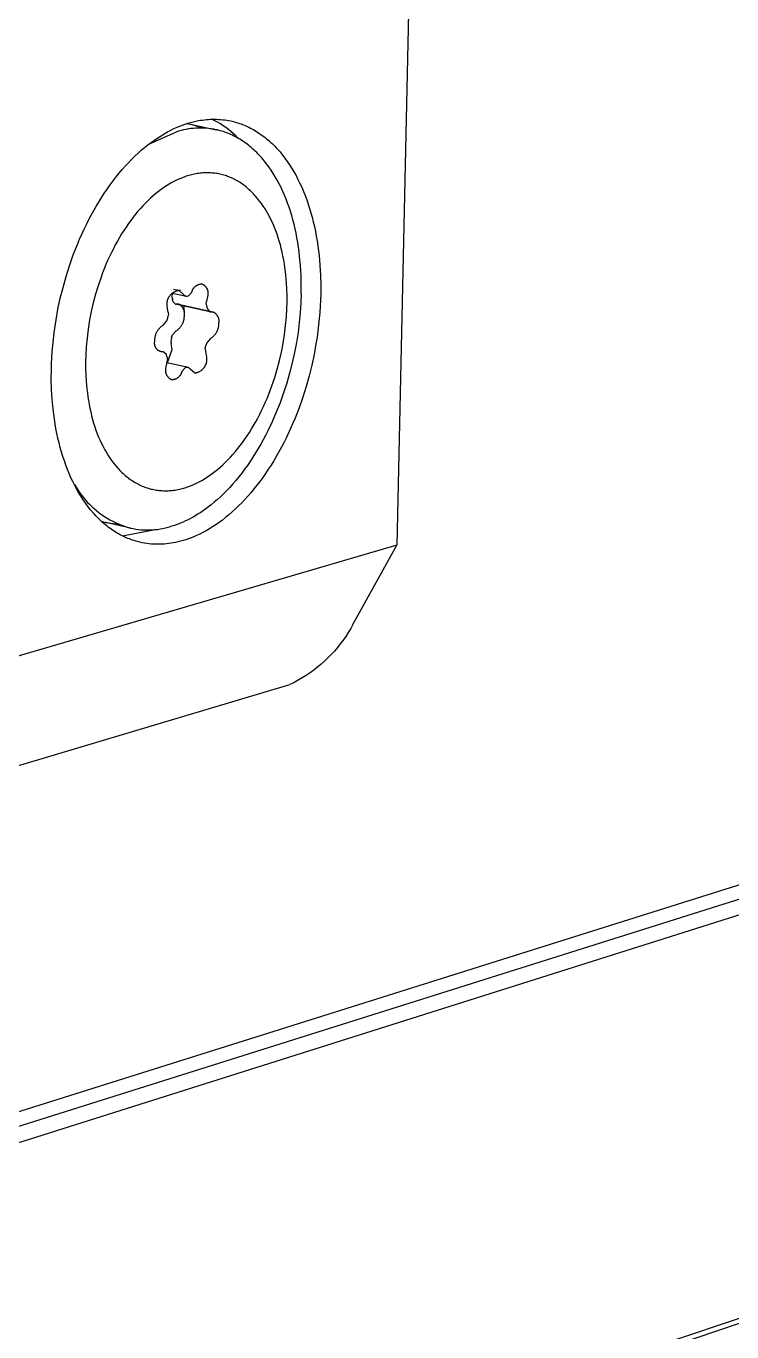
# Model space of a CAD drawing. Header units: millimetres. Extents: x -573 to 3430, y 0 to 3769.
# Drawn here: x 1646.4 to 1665.39, y 269.02 to 304.16 of the extents above; entities that cross this region are included whole.
import ezdxf

# ---------------------------------------------------------------- set-up
doc = ezdxf.new("R2010")
doc.units = ezdxf.units.MM
doc.layers.add('01 Basic thick', color=7, linetype='Continuous', lineweight=35)

msp = doc.modelspace()

# ---------------------------------------------------------------- linework, layer by layer
at = {"layer": '01 Basic thick', "lineweight": -3}
for p, q in [((1657.435, 338.535), (1656.379, 290.189)), ((1839.818, 335.619), (1560.049, 247.367)), ((1840.007, 335.393), (1560.294, 246.942)), ((1834.781, 334.295), (1573.54, 252.074)), ((1839.259, 327.683), (1560.105, 233.743)), ((1839.476, 327.853), (1560.348, 233.995)), ((1650.68, 301.524), (1650.751, 301.547)), ((1650.751, 301.547), (1650.822, 301.567)), ((1650.822, 301.567), (1650.893, 301.586)), ((1650.893, 301.586), (1650.964, 301.602)), ((1650.964, 301.602), (1651.036, 301.617)), ((1651.036, 301.617), (1651.089, 301.626)), ((1651.089, 301.626), (1651.143, 301.634)), ((1651.143, 301.634), (1651.197, 301.641)), ((1651.197, 301.641), (1651.251, 301.646)), ((1651.251, 301.646), (1651.305, 301.651)), ((1651.305, 301.651), (1651.36, 301.654)), ((1651.36, 301.654), (1651.414, 301.655)), ((1651.477, 301.615), (1651.4, 301.655)), ((1651.414, 301.655), (1651.469, 301.656)), ((1651.469, 301.656), (1651.523, 301.654)), ((1651.553, 301.572), (1651.477, 301.615)), ((1651.523, 301.654), (1651.578, 301.652)), ((1651.628, 301.527), (1651.553, 301.572)), ((1651.578, 301.652), (1651.633, 301.648)), ((1651.633, 301.648), (1651.688, 301.643)), ((1651.688, 301.643), (1651.742, 301.637)), ((1651.742, 301.637), (1651.797, 301.628)), ((1651.797, 301.628), (1651.852, 301.619)), ((1651.852, 301.619), (1651.906, 301.608)), ((1651.906, 301.608), (1651.944, 301.599)), ((1651.944, 301.599), (1651.982, 301.59)), ((1651.982, 301.59), (1652.02, 301.58)), ((1652.02, 301.58), (1652.058, 301.569)), ((1652.058, 301.569), (1652.1, 301.557)), ((1652.1, 301.557), (1652.142, 301.543)), ((1650.502, 301.338), (1649.725, 300.991)), ((1649.939, 301.155), (1650.028, 301.211)), ((1650.028, 301.211), (1650.116, 301.264)), ((1650.116, 301.264), (1650.203, 301.314)), ((1650.203, 301.314), (1650.291, 301.36)), ((1650.291, 301.36), (1650.377, 301.402)), ((1650.377, 301.402), (1650.464, 301.441)), ((1650.464, 301.441), (1650.536, 301.471)), ((1650.568, 301.355), (1650.502, 301.338)), ((1650.536, 301.471), (1650.608, 301.498)), ((1650.634, 301.37), (1650.568, 301.355)), ((1650.608, 301.498), (1650.68, 301.524)), ((1650.701, 301.382), (1650.634, 301.37)), ((1650.767, 301.393), (1650.701, 301.382)), ((1650.726, 301.537), (1650.856, 301.514)), ((1650.834, 301.402), (1650.767, 301.393)), ((1650.902, 301.409), (1650.834, 301.402)), ((1650.856, 301.514), (1651.514, 301.372)), ((1650.856, 301.514), (1651.181, 301.414)), ((1650.969, 301.414), (1650.902, 301.409)), ((1651.037, 301.417), (1650.969, 301.414)), ((1651.105, 301.417), (1651.037, 301.417)), ((1651.173, 301.416), (1651.105, 301.417)), ((1651.242, 301.412), (1651.173, 301.416)), ((1651.31, 301.405), (1651.242, 301.412)), ((1651.378, 301.397), (1651.31, 301.405)), ((1651.446, 301.386), (1651.378, 301.397)), ((1651.48, 301.379), (1651.446, 301.386)), ((1651.514, 301.372), (1651.48, 301.379)), ((1651.548, 301.365), (1651.514, 301.372)), ((1651.582, 301.356), (1651.548, 301.365)), ((1651.624, 301.345), (1651.582, 301.356)), ((1651.665, 301.333), (1651.624, 301.345)), ((1651.7, 301.48), (1651.628, 301.527)), ((1651.706, 301.321), (1651.665, 301.333)), ((1651.772, 301.43), (1651.7, 301.48)), ((1651.748, 301.307), (1651.706, 301.321)), ((1651.789, 301.292), (1651.748, 301.307)), ((1651.841, 301.377), (1651.772, 301.43)), ((1651.83, 301.276), (1651.789, 301.292)), ((1651.871, 301.259), (1651.83, 301.276)), ((1651.909, 301.323), (1651.841, 301.377)), ((1651.912, 301.241), (1651.871, 301.259)), ((1651.975, 301.266), (1651.909, 301.323)), ((1651.952, 301.223), (1651.912, 301.241)), ((1651.992, 301.203), (1651.952, 301.223)), ((1652.039, 301.206), (1651.975, 301.266)), ((1652.033, 301.182), (1651.992, 301.203)), ((1652.1, 301.145), (1652.039, 301.206)), ((1652.142, 301.543), (1652.185, 301.528)), ((1652.185, 301.528), (1652.226, 301.512)), ((1652.226, 301.512), (1652.268, 301.495)), ((1652.268, 301.495), (1652.31, 301.477)), ((1652.31, 301.477), (1652.351, 301.459)), ((1652.351, 301.459), (1652.393, 301.439)), ((1652.393, 301.439), (1652.434, 301.418)), ((1652.434, 301.418), (1652.475, 301.397)), ((1652.475, 301.397), (1652.515, 301.374)), ((1652.515, 301.374), (1652.556, 301.351)), ((1652.556, 301.351), (1652.596, 301.327)), ((1652.596, 301.327), (1652.636, 301.301)), ((1652.636, 301.301), (1652.675, 301.275)), ((1652.675, 301.275), (1652.715, 301.248)), ((1652.715, 301.248), (1652.754, 301.22)), ((1652.754, 301.22), (1652.793, 301.191)), ((1649.498, 300.818), (1649.586, 300.893)), ((1649.586, 300.893), (1649.674, 300.964)), ((1649.674, 300.964), (1649.763, 301.031)), ((1649.697, 300.981), (1649.725, 300.99)), ((1649.763, 301.031), (1649.851, 301.095)), ((1649.851, 301.095), (1649.939, 301.155)), ((1652.072, 301.161), (1652.033, 301.182)), ((1652.112, 301.138), (1652.072, 301.161)), ((1652.152, 301.115), (1652.112, 301.138)), ((1652.191, 301.09), (1652.152, 301.115)), ((1652.23, 301.065), (1652.191, 301.09)), ((1652.268, 301.039), (1652.23, 301.065)), ((1652.307, 301.011), (1652.268, 301.039)), ((1652.345, 300.983), (1652.307, 301.011)), ((1652.383, 300.954), (1652.345, 300.983)), ((1652.42, 300.924), (1652.383, 300.954)), ((1652.457, 300.893), (1652.42, 300.924)), ((1652.494, 300.861), (1652.457, 300.893)), ((1652.531, 300.829), (1652.494, 300.861)), ((1652.793, 301.191), (1652.831, 301.161)), ((1652.831, 301.161), (1652.87, 301.13)), ((1652.87, 301.13), (1652.907, 301.099)), ((1652.907, 301.099), (1652.945, 301.066)), ((1652.945, 301.066), (1652.982, 301.032)), ((1652.982, 301.032), (1653.019, 300.998)), ((1653.019, 300.998), (1653.056, 300.963)), ((1653.056, 300.963), (1653.092, 300.927)), ((1653.092, 300.927), (1653.127, 300.889)), ((1653.127, 300.889), (1653.163, 300.851)), ((1653.163, 300.851), (1653.232, 300.773)), ((1649.15, 300.484), (1649.237, 300.573)), ((1649.237, 300.573), (1649.323, 300.658)), ((1649.323, 300.658), (1649.411, 300.74)), ((1649.411, 300.74), (1649.498, 300.818)), ((1652.567, 300.795), (1652.531, 300.829)), ((1652.603, 300.76), (1652.567, 300.795)), ((1652.638, 300.725), (1652.603, 300.76)), ((1652.673, 300.689), (1652.638, 300.725)), ((1652.707, 300.651), (1652.673, 300.689)), ((1652.742, 300.613), (1652.707, 300.651)), ((1652.775, 300.574), (1652.742, 300.613)), ((1652.808, 300.534), (1652.775, 300.574)), ((1652.871, 300.454), (1652.808, 300.534)), ((1653.232, 300.773), (1653.3, 300.691)), ((1653.3, 300.691), (1653.365, 300.606)), ((1653.365, 300.606), (1653.428, 300.518)), ((1653.428, 300.518), (1653.49, 300.427)), ((1648.821, 300.102), (1648.901, 300.202)), ((1648.901, 300.202), (1648.983, 300.298)), ((1648.983, 300.298), (1649.065, 300.392)), ((1649.065, 300.392), (1649.15, 300.484)), ((1650.776, 300.139), (1650.742, 300.129)), ((1650.809, 300.149), (1650.776, 300.139)), ((1650.848, 300.159), (1650.809, 300.149)), ((1650.886, 300.168), (1650.848, 300.159)), ((1650.925, 300.176), (1650.886, 300.168)), ((1650.964, 300.184), (1650.925, 300.176)), ((1651.003, 300.191), (1650.964, 300.184)), ((1651.042, 300.197), (1651.003, 300.191)), ((1651.081, 300.202), (1651.042, 300.197)), ((1651.12, 300.206), (1651.081, 300.202)), ((1651.155, 300.209), (1651.12, 300.206)), ((1651.19, 300.211), (1651.155, 300.209)), ((1651.225, 300.212), (1651.19, 300.211)), ((1651.26, 300.213), (1651.225, 300.212)), ((1651.295, 300.212), (1651.26, 300.213)), ((1651.331, 300.211), (1651.295, 300.212)), ((1651.366, 300.21), (1651.331, 300.211)), ((1651.401, 300.207), (1651.366, 300.21)), ((1651.436, 300.204), (1651.401, 300.207)), ((1651.472, 300.2), (1651.436, 300.204)), ((1651.507, 300.195), (1651.472, 300.2)), ((1651.542, 300.19), (1651.507, 300.195)), ((1651.577, 300.183), (1651.542, 300.19)), ((1651.612, 300.176), (1651.577, 300.183)), ((1651.647, 300.168), (1651.612, 300.176)), ((1651.682, 300.159), (1651.647, 300.168)), ((1651.717, 300.15), (1651.682, 300.159)), ((1651.752, 300.139), (1651.717, 300.15)), ((1651.787, 300.128), (1651.752, 300.139)), ((1652.932, 300.371), (1652.871, 300.454)), ((1652.991, 300.286), (1652.932, 300.371)), ((1653.049, 300.197), (1652.991, 300.286)), ((1653.104, 300.105), (1653.049, 300.197)), ((1653.49, 300.427), (1653.549, 300.333)), ((1653.549, 300.333), (1653.606, 300.236)), ((1653.606, 300.236), (1653.662, 300.136)), ((1648.586, 299.784), (1648.663, 299.893)), ((1648.663, 299.893), (1648.741, 299.999)), ((1648.741, 299.999), (1648.821, 300.102)), ((1650.107, 299.816), (1650.036, 299.765)), ((1650.179, 299.863), (1650.107, 299.816)), ((1650.251, 299.907), (1650.179, 299.863)), ((1650.322, 299.948), (1650.251, 299.907)), ((1650.393, 299.986), (1650.322, 299.948)), ((1650.464, 300.02), (1650.393, 299.986)), ((1650.534, 300.052), (1650.464, 300.02)), ((1650.604, 300.081), (1650.534, 300.052)), ((1650.673, 300.106), (1650.604, 300.081)), ((1650.707, 300.118), (1650.673, 300.106)), ((1650.742, 300.129), (1650.707, 300.118)), ((1651.822, 300.116), (1651.787, 300.128)), ((1651.856, 300.103), (1651.822, 300.116)), ((1651.89, 300.089), (1651.856, 300.103)), ((1651.925, 300.074), (1651.89, 300.089)), ((1651.959, 300.059), (1651.925, 300.074)), ((1651.993, 300.042), (1651.959, 300.059)), ((1652.026, 300.025), (1651.993, 300.042)), ((1652.06, 300.007), (1652.026, 300.025)), ((1652.093, 299.988), (1652.06, 300.007)), ((1652.126, 299.968), (1652.093, 299.988)), ((1652.159, 299.948), (1652.126, 299.968)), ((1652.192, 299.926), (1652.159, 299.948)), ((1652.224, 299.904), (1652.192, 299.926)), ((1652.255, 299.881), (1652.224, 299.904)), ((1652.286, 299.858), (1652.255, 299.881)), ((1652.316, 299.834), (1652.286, 299.858)), ((1652.346, 299.81), (1652.316, 299.834)), ((1652.376, 299.784), (1652.346, 299.81)), ((1653.158, 300.011), (1653.104, 300.105)), ((1653.209, 299.914), (1653.158, 300.011)), ((1653.259, 299.815), (1653.209, 299.914)), ((1653.306, 299.714), (1653.259, 299.815)), ((1653.662, 300.136), (1653.715, 300.034)), ((1653.715, 300.034), (1653.766, 299.929)), ((1653.766, 299.929), (1653.815, 299.822)), ((1653.815, 299.822), (1653.862, 299.712)), ((1648.291, 299.323), (1648.362, 299.442)), ((1648.362, 299.442), (1648.435, 299.558)), ((1648.435, 299.558), (1648.51, 299.672)), ((1648.51, 299.672), (1648.586, 299.784)), ((1649.678, 299.465), (1649.61, 299.398)), ((1649.749, 299.532), (1649.678, 299.465)), ((1649.821, 299.595), (1649.749, 299.532)), ((1649.892, 299.655), (1649.821, 299.595)), ((1649.964, 299.712), (1649.892, 299.655)), ((1650.036, 299.765), (1649.964, 299.712)), ((1652.405, 299.758), (1652.376, 299.784)), ((1652.434, 299.731), (1652.405, 299.758)), ((1652.463, 299.703), (1652.434, 299.731)), ((1652.491, 299.674), (1652.463, 299.703)), ((1652.52, 299.645), (1652.491, 299.674)), ((1652.547, 299.615), (1652.52, 299.645)), ((1652.575, 299.584), (1652.547, 299.615)), ((1652.629, 299.521), (1652.575, 299.584)), ((1652.681, 299.454), (1652.629, 299.521)), ((1652.732, 299.386), (1652.681, 299.454)), ((1653.351, 299.61), (1653.306, 299.714)), ((1653.395, 299.504), (1653.351, 299.61)), ((1653.436, 299.396), (1653.395, 299.504)), ((1653.862, 299.712), (1653.907, 299.601)), ((1653.907, 299.601), (1653.949, 299.487)), ((1653.949, 299.487), (1653.989, 299.372)), ((1648.152, 299.077), (1648.221, 299.201)), ((1648.221, 299.201), (1648.291, 299.323)), ((1649.342, 299.097), (1649.278, 299.015)), ((1649.408, 299.177), (1649.342, 299.097)), ((1649.475, 299.253), (1649.408, 299.177)), ((1649.542, 299.327), (1649.475, 299.253)), ((1649.61, 299.398), (1649.542, 299.327)), ((1652.782, 299.314), (1652.732, 299.386)), ((1652.83, 299.24), (1652.782, 299.314)), ((1652.876, 299.164), (1652.83, 299.24)), ((1652.921, 299.085), (1652.876, 299.164)), ((1652.963, 299.004), (1652.921, 299.085)), ((1653.475, 299.287), (1653.436, 299.396)), ((1653.511, 299.176), (1653.475, 299.287)), ((1653.546, 299.063), (1653.511, 299.176)), ((1653.989, 299.372), (1654.027, 299.255)), ((1654.027, 299.255), (1654.063, 299.136)), ((1654.063, 299.136), (1654.096, 299.016)), ((1647.958, 298.694), (1648.021, 298.824)), ((1648.021, 298.824), (1648.086, 298.952)), ((1648.086, 298.952), (1648.152, 299.077)), ((1649.089, 298.754), (1649.028, 298.662)), ((1649.151, 298.844), (1649.089, 298.754)), ((1649.214, 298.931), (1649.151, 298.844)), ((1649.278, 299.015), (1649.214, 298.931)), ((1653.004, 298.92), (1652.963, 299.004)), ((1653.043, 298.835), (1653.004, 298.92)), ((1653.081, 298.745), (1653.043, 298.835)), ((1653.117, 298.654), (1653.081, 298.745)), ((1653.578, 298.948), (1653.546, 299.063)), ((1653.609, 298.828), (1653.578, 298.948)), ((1653.638, 298.707), (1653.609, 298.828)), ((1654.096, 299.016), (1654.128, 298.89)), ((1654.128, 298.89), (1654.157, 298.764)), ((1654.157, 298.764), (1654.184, 298.636)), ((1647.777, 298.285), (1647.836, 298.425)), ((1647.836, 298.425), (1647.897, 298.563)), ((1647.897, 298.563), (1647.958, 298.694)), ((1648.91, 298.472), (1648.854, 298.374)), ((1648.968, 298.568), (1648.91, 298.472)), ((1649.028, 298.662), (1648.968, 298.568)), ((1653.151, 298.561), (1653.117, 298.654)), ((1653.183, 298.466), (1653.151, 298.561)), ((1653.213, 298.369), (1653.183, 298.466)), ((1653.664, 298.585), (1653.638, 298.707)), ((1653.688, 298.462), (1653.664, 298.585)), ((1653.709, 298.338), (1653.688, 298.462)), ((1654.184, 298.636), (1654.208, 298.507)), ((1654.208, 298.507), (1654.23, 298.378)), ((1647.667, 298.001), (1647.777, 298.285)), ((1648.693, 298.067), (1648.641, 297.96)), ((1648.745, 298.171), (1648.693, 298.067)), ((1648.798, 298.274), (1648.745, 298.171)), ((1648.854, 298.374), (1648.798, 298.274)), ((1653.24, 298.272), (1653.213, 298.369)), ((1653.266, 298.173), (1653.24, 298.272)), ((1653.29, 298.073), (1653.266, 298.173)), ((1653.311, 297.972), (1653.29, 298.073)), ((1653.728, 298.213), (1653.709, 298.338)), ((1653.745, 298.088), (1653.728, 298.213)), ((1653.76, 297.962), (1653.745, 298.088)), ((1654.23, 298.378), (1654.25, 298.248)), ((1654.25, 298.248), (1654.267, 298.117)), ((1654.267, 298.117), (1654.282, 297.986)), ((1647.473, 297.423), (1647.565, 297.713)), ((1647.565, 297.713), (1647.667, 298.001)), ((1648.545, 297.741), (1648.499, 297.63)), ((1648.592, 297.851), (1648.545, 297.741)), ((1648.641, 297.96), (1648.592, 297.851)), ((1653.331, 297.87), (1653.311, 297.972)), ((1653.349, 297.767), (1653.331, 297.87)), ((1653.365, 297.664), (1653.349, 297.767)), ((1653.783, 297.71), (1653.76, 297.962)), ((1653.798, 297.458), (1653.783, 297.71)), ((1654.282, 297.986), (1654.306, 297.724)), ((1654.306, 297.724), (1654.321, 297.461)), ((1647.391, 297.13), (1647.473, 297.423)), ((1648.414, 297.404), (1648.336, 297.175)), ((1648.456, 297.517), (1648.414, 297.404)), ((1648.499, 297.63), (1648.456, 297.517)), ((1653.379, 297.56), (1653.365, 297.664)), ((1653.391, 297.456), (1653.379, 297.56)), ((1653.401, 297.352), (1653.391, 297.456)), ((1653.409, 297.248), (1653.401, 297.352)), ((1653.804, 297.207), (1653.798, 297.458)), ((1654.321, 297.461), (1654.327, 297.199)), ((1647.318, 296.838), (1647.391, 297.13)), ((1648.336, 297.175), (1648.267, 296.944)), ((1650.33, 296.97), (1650.34, 296.979)), ((1650.332, 296.954), (1650.344, 296.994)), ((1650.34, 296.979), (1650.351, 296.986)), ((1650.351, 296.986), (1650.362, 296.994)), ((1650.362, 296.994), (1650.373, 297.001)), ((1650.364, 297.083), (1650.508, 297.051)), ((1650.373, 297.001), (1650.384, 297.007)), ((1650.384, 297.007), (1650.396, 297.013)), ((1650.396, 297.013), (1650.408, 297.019)), ((1650.408, 297.019), (1650.42, 297.025)), ((1650.42, 297.025), (1650.432, 297.03)), ((1650.432, 297.03), (1650.444, 297.034)), ((1650.444, 297.034), (1650.457, 297.038)), ((1650.457, 297.038), (1650.47, 297.042)), ((1650.47, 297.042), (1650.482, 297.045)), ((1650.482, 297.045), (1650.495, 297.048)), ((1650.495, 297.048), (1650.508, 297.05)), ((1650.508, 297.05), (1650.631, 296.936)), ((1650.528, 297.073), (1650.543, 297.037)), ((1650.77, 296.906), (1650.858, 296.999)), ((1650.858, 296.999), (1650.861, 297.009)), ((1650.861, 297.009), (1650.863, 297.018)), ((1650.863, 297.018), (1650.866, 297.028)), ((1650.866, 297.028), (1650.869, 297.037)), ((1650.869, 297.037), (1650.873, 297.046)), ((1650.873, 297.046), (1650.876, 297.055)), ((1650.876, 297.055), (1650.88, 297.064)), ((1650.88, 297.064), (1650.885, 297.073)), ((1650.885, 297.073), (1650.889, 297.081)), ((1650.889, 297.081), (1650.894, 297.09)), ((1650.894, 297.09), (1650.9, 297.098)), ((1650.9, 297.098), (1650.905, 297.106)), ((1650.905, 297.106), (1650.911, 297.114)), ((1650.911, 297.114), (1650.917, 297.121)), ((1650.917, 297.121), (1650.924, 297.129)), ((1650.924, 297.129), (1650.93, 297.136)), ((1650.93, 297.136), (1650.937, 297.143)), ((1650.937, 297.143), (1650.944, 297.15)), ((1650.944, 297.15), (1650.951, 297.156)), ((1650.951, 297.156), (1650.959, 297.162)), ((1650.959, 297.162), (1650.967, 297.168)), ((1650.967, 297.168), (1650.975, 297.174)), ((1650.975, 297.174), (1650.983, 297.179)), ((1650.983, 297.179), (1650.991, 297.184)), ((1650.991, 297.184), (1651, 297.189)), ((1651, 297.189), (1651.008, 297.194)), ((1651.008, 297.194), (1651.017, 297.198)), ((1651.017, 297.198), (1651.026, 297.202)), ((1651.026, 297.202), (1651.035, 297.206)), ((1651.035, 297.206), (1651.044, 297.209)), ((1651.044, 297.209), (1651.053, 297.212)), ((1651.053, 297.212), (1651.063, 297.215)), ((1651.063, 297.215), (1651.072, 297.217)), ((1651.072, 297.217), (1651.082, 297.219)), ((1651.082, 297.219), (1651.091, 297.221)), ((1651.091, 297.221), (1651.101, 297.222)), ((1651.101, 297.222), (1651.111, 297.223)), ((1651.111, 297.223), (1651.121, 297.224)), ((1651.121, 297.224), (1651.13, 297.224)), ((1651.13, 297.224), (1651.139, 297.22)), ((1651.139, 297.22), (1651.147, 297.216)), ((1651.147, 297.216), (1651.155, 297.211)), ((1651.155, 297.211), (1651.163, 297.206)), ((1651.163, 297.206), (1651.171, 297.201)), ((1651.171, 297.201), (1651.179, 297.195)), ((1651.179, 297.195), (1651.186, 297.19)), ((1651.186, 297.19), (1651.194, 297.184)), ((1651.194, 297.184), (1651.201, 297.178)), ((1651.201, 297.178), (1651.208, 297.171)), ((1651.208, 297.171), (1651.214, 297.164)), ((1651.214, 297.164), (1651.221, 297.158)), ((1651.221, 297.158), (1651.227, 297.15)), ((1651.227, 297.15), (1651.233, 297.143)), ((1651.233, 297.143), (1651.238, 297.136)), ((1651.238, 297.136), (1651.244, 297.128)), ((1651.244, 297.128), (1651.249, 297.12)), ((1651.249, 297.12), (1651.254, 297.112)), ((1651.254, 297.112), (1651.258, 297.104)), ((1651.258, 297.104), (1651.263, 297.096)), ((1651.263, 297.096), (1651.267, 297.087)), ((1651.267, 297.087), (1651.271, 297.078)), ((1651.271, 297.078), (1651.274, 297.07)), ((1651.274, 297.07), (1651.277, 297.061)), ((1651.277, 297.061), (1651.28, 297.052)), ((1651.28, 297.052), (1651.282, 297.043)), ((1651.282, 297.043), (1651.285, 297.034)), ((1651.285, 297.034), (1651.287, 297.024)), ((1651.287, 297.024), (1651.288, 297.015)), ((1651.288, 297.015), (1651.289, 297.006)), ((1651.289, 297.006), (1651.29, 296.996)), ((1651.29, 296.996), (1651.291, 296.987)), ((1651.291, 296.987), (1651.291, 296.978)), ((1651.291, 296.978), (1651.291, 296.968)), ((1653.418, 297.077), (1653.409, 297.248)), ((1653.422, 296.906), (1653.418, 297.077)), ((1653.803, 296.958), (1653.804, 297.207)), ((1654.327, 297.199), (1654.326, 296.939)), ((1647.255, 296.546), (1647.318, 296.838)), ((1648.205, 296.713), (1648.152, 296.482)), ((1648.267, 296.944), (1648.205, 296.713)), ((1650.19, 296.697), (1650.191, 296.71)), ((1650.19, 296.683), (1650.19, 296.697)), ((1650.19, 296.67), (1650.19, 296.683)), ((1650.19, 296.657), (1650.19, 296.67)), ((1650.191, 296.644), (1650.19, 296.657)), ((1650.191, 296.71), (1650.192, 296.723)), ((1650.192, 296.631), (1650.191, 296.644)), ((1650.192, 296.723), (1650.194, 296.736)), ((1650.194, 296.618), (1650.192, 296.631)), ((1650.194, 296.736), (1650.196, 296.749)), ((1650.196, 296.749), (1650.199, 296.762)), ((1650.199, 296.762), (1650.202, 296.775)), ((1650.202, 296.775), (1650.206, 296.787)), ((1650.206, 296.787), (1650.21, 296.8)), ((1650.21, 296.8), (1650.215, 296.812)), ((1650.215, 296.812), (1650.22, 296.824)), ((1650.22, 296.824), (1650.225, 296.836)), ((1650.225, 296.836), (1650.231, 296.848)), ((1650.231, 296.848), (1650.237, 296.86)), ((1650.237, 296.86), (1650.244, 296.871)), ((1650.244, 296.871), (1650.251, 296.883)), ((1650.251, 296.883), (1650.258, 296.894)), ((1650.258, 296.894), (1650.266, 296.904)), ((1650.266, 296.904), (1650.274, 296.915)), ((1650.274, 296.915), (1650.282, 296.925)), ((1650.282, 296.925), (1650.291, 296.934)), ((1650.291, 296.934), (1650.3, 296.944)), ((1650.3, 296.944), (1650.31, 296.953)), ((1650.31, 296.953), (1650.319, 296.962)), ((1650.319, 296.962), (1650.33, 296.97)), ((1650.332, 296.954), (1650.32, 296.881)), ((1650.32, 296.881), (1650.334, 296.804)), ((1650.682, 296.889), (1650.326, 296.968)), ((1650.359, 296.739), (1650.334, 296.804)), ((1650.359, 296.739), (1650.415, 296.681)), ((1651.339, 296.474), (1650.415, 296.681)), ((1650.415, 296.681), (1650.44, 296.68)), ((1650.499, 296.679), (1650.44, 296.68)), ((1650.508, 296.675), (1650.499, 296.679)), ((1650.501, 296.68), (1651.424, 296.474)), ((1650.516, 296.671), (1650.508, 296.675)), ((1650.525, 296.666), (1650.516, 296.671)), ((1650.533, 296.661), (1650.525, 296.666)), ((1650.541, 296.656), (1650.533, 296.661)), ((1650.549, 296.65), (1650.541, 296.656)), ((1650.556, 296.644), (1650.549, 296.65)), ((1650.564, 296.638), (1650.556, 296.644)), ((1650.571, 296.632), (1650.564, 296.638)), ((1650.578, 296.625), (1650.571, 296.632)), ((1650.584, 296.618), (1650.578, 296.625)), ((1650.585, 296.92), (1650.588, 296.91)), ((1650.631, 296.936), (1650.683, 296.89)), ((1650.641, 296.648), (1650.655, 296.379)), ((1650.683, 296.89), (1650.716, 296.891)), ((1650.685, 296.898), (1650.716, 296.891)), ((1650.716, 296.891), (1650.77, 296.906)), ((1651.245, 296.675), (1651.257, 296.748)), ((1651.245, 296.675), (1651.259, 296.598)), ((1651.286, 296.922), (1651.257, 296.748)), ((1651.288, 296.931), (1651.286, 296.922)), ((1651.289, 296.94), (1651.288, 296.931)), ((1651.29, 296.949), (1651.289, 296.94)), ((1651.291, 296.959), (1651.29, 296.949)), ((1651.291, 296.968), (1651.291, 296.959)), ((1653.418, 296.564), (1653.422, 296.735)), ((1653.422, 296.735), (1653.422, 296.906)), ((1653.794, 296.707), (1653.776, 296.45)), ((1653.803, 296.958), (1653.794, 296.707)), ((1654.321, 296.781), (1654.313, 296.62)), ((1654.326, 296.939), (1654.321, 296.781)), ((1647.202, 296.257), (1647.255, 296.546)), ((1648.152, 296.482), (1648.107, 296.252)), ((1650.181, 296.225), (1650.209, 296.305)), ((1650.217, 296.458), (1650.194, 296.618)), ((1650.209, 296.305), (1650.226, 296.391)), ((1650.217, 296.458), (1650.226, 296.391)), ((1650.591, 296.611), (1650.584, 296.618)), ((1650.597, 296.604), (1650.591, 296.611)), ((1650.603, 296.596), (1650.597, 296.604)), ((1650.609, 296.588), (1650.603, 296.596)), ((1650.614, 296.581), (1650.609, 296.588)), ((1650.619, 296.572), (1650.614, 296.581)), ((1650.624, 296.564), (1650.619, 296.572)), ((1650.629, 296.556), (1650.624, 296.564)), ((1650.633, 296.547), (1650.629, 296.556)), ((1650.637, 296.538), (1650.633, 296.547)), ((1650.641, 296.53), (1650.637, 296.538)), ((1650.644, 296.521), (1650.641, 296.53)), ((1650.647, 296.511), (1650.644, 296.521)), ((1650.65, 296.502), (1650.647, 296.511)), ((1650.647, 296.268), (1650.65, 296.284)), ((1650.652, 296.493), (1650.65, 296.502)), ((1650.65, 296.284), (1650.652, 296.299)), ((1650.654, 296.484), (1650.652, 296.493)), ((1650.652, 296.299), (1650.654, 296.315)), ((1650.656, 296.474), (1650.654, 296.484)), ((1650.654, 296.315), (1650.655, 296.331)), ((1650.655, 296.379), (1650.657, 296.388)), ((1650.656, 296.363), (1650.655, 296.379)), ((1650.655, 296.331), (1650.656, 296.347)), ((1650.657, 296.465), (1650.656, 296.474)), ((1650.656, 296.347), (1650.656, 296.363)), ((1650.658, 296.455), (1650.657, 296.465)), ((1650.657, 296.388), (1650.658, 296.398)), ((1650.659, 296.446), (1650.658, 296.455)), ((1650.658, 296.398), (1650.659, 296.407)), ((1650.66, 296.436), (1650.659, 296.446)), ((1650.659, 296.417), (1650.66, 296.426)), ((1650.659, 296.407), (1650.659, 296.417)), ((1650.66, 296.426), (1650.66, 296.436)), ((1651.259, 296.598), (1651.284, 296.533)), ((1651.284, 296.533), (1651.34, 296.475)), ((1651.34, 296.475), (1651.364, 296.474)), ((1651.364, 296.474), (1651.424, 296.473)), ((1651.424, 296.473), (1651.432, 296.469)), ((1651.432, 296.469), (1651.441, 296.464)), ((1651.441, 296.464), (1651.449, 296.46)), ((1651.449, 296.46), (1651.457, 296.454)), ((1651.457, 296.454), (1651.465, 296.449)), ((1651.465, 296.449), (1651.473, 296.444)), ((1651.473, 296.444), (1651.481, 296.438)), ((1651.481, 296.438), (1651.488, 296.432)), ((1651.488, 296.432), (1651.495, 296.425)), ((1651.495, 296.425), (1651.502, 296.419)), ((1651.502, 296.419), (1651.509, 296.412)), ((1651.509, 296.412), (1651.516, 296.405)), ((1651.516, 296.405), (1651.522, 296.397)), ((1651.522, 296.397), (1651.528, 296.39)), ((1651.528, 296.39), (1651.533, 296.382)), ((1651.533, 296.382), (1651.539, 296.374)), ((1651.539, 296.374), (1651.544, 296.366)), ((1651.544, 296.366), (1651.549, 296.358)), ((1651.549, 296.358), (1651.553, 296.349)), ((1651.553, 296.349), (1651.558, 296.341)), ((1651.558, 296.341), (1651.562, 296.332)), ((1651.562, 296.332), (1651.565, 296.323)), ((1651.565, 296.323), (1651.569, 296.314)), ((1651.569, 296.314), (1651.572, 296.305)), ((1651.572, 296.305), (1651.574, 296.296)), ((1651.574, 296.296), (1651.577, 296.286)), ((1651.577, 296.286), (1651.579, 296.277)), ((1651.579, 296.277), (1651.581, 296.268)), ((1653.383, 296.1), (1653.405, 296.335)), ((1653.405, 296.335), (1653.418, 296.564)), ((1653.776, 296.45), (1653.751, 296.187)), ((1654.288, 296.292), (1654.271, 296.124)), ((1654.302, 296.457), (1654.288, 296.292)), ((1654.313, 296.62), (1654.302, 296.457)), ((1647.151, 295.91), (1647.175, 296.082)), ((1647.175, 296.082), (1647.202, 296.257)), ((1648.068, 296.006), (1648.038, 295.764)), ((1648.086, 296.128), (1648.068, 296.006)), ((1648.107, 296.252), (1648.086, 296.128)), ((1649.911, 295.917), (1649.918, 295.931)), ((1649.918, 295.931), (1649.926, 295.946)), ((1649.926, 295.946), (1649.934, 295.96)), ((1649.934, 295.96), (1649.943, 295.974)), ((1649.943, 295.974), (1649.952, 295.988)), ((1649.952, 295.988), (1649.962, 296.001)), ((1649.962, 296.001), (1649.972, 296.014)), ((1649.972, 296.014), (1649.983, 296.026)), ((1649.983, 296.026), (1649.994, 296.038)), ((1649.994, 296.038), (1650.006, 296.05)), ((1650.006, 296.05), (1650.018, 296.062)), ((1650.018, 296.062), (1650.03, 296.073)), ((1650.03, 296.073), (1650.043, 296.083)), ((1650.043, 296.083), (1650.056, 296.093)), ((1650.056, 296.093), (1650.069, 296.103)), ((1650.069, 296.103), (1650.083, 296.112)), ((1650.083, 296.112), (1650.097, 296.121)), ((1650.097, 296.121), (1650.181, 296.225)), ((1650.425, 295.953), (1650.341, 295.848)), ((1650.425, 295.953), (1650.438, 295.961)), ((1650.438, 295.961), (1650.452, 295.97)), ((1650.452, 295.97), (1650.465, 295.979)), ((1650.465, 295.979), (1650.477, 295.989)), ((1650.477, 295.989), (1650.49, 295.999)), ((1650.49, 295.999), (1650.502, 296.009)), ((1650.502, 296.009), (1650.513, 296.02)), ((1650.513, 296.02), (1650.524, 296.031)), ((1650.524, 296.031), (1650.535, 296.043)), ((1650.535, 296.043), (1650.546, 296.055)), ((1650.546, 296.055), (1650.556, 296.067)), ((1650.556, 296.067), (1650.565, 296.08)), ((1650.565, 296.08), (1650.574, 296.093)), ((1650.574, 296.093), (1650.583, 296.106)), ((1650.583, 296.106), (1650.591, 296.12)), ((1650.591, 296.12), (1650.599, 296.134)), ((1650.599, 296.134), (1650.607, 296.148)), ((1650.607, 296.148), (1650.613, 296.162)), ((1650.613, 296.162), (1650.62, 296.177)), ((1650.62, 296.177), (1650.626, 296.191)), ((1650.626, 296.191), (1650.631, 296.206)), ((1650.631, 296.206), (1650.636, 296.222)), ((1650.636, 296.222), (1650.64, 296.237)), ((1650.64, 296.237), (1650.644, 296.252)), ((1650.644, 296.252), (1650.647, 296.268)), ((1651.519, 295.92), (1651.511, 295.906)), ((1651.527, 295.934), (1651.519, 295.92)), ((1651.534, 295.949), (1651.527, 295.934)), ((1651.541, 295.964), (1651.534, 295.949)), ((1651.547, 295.979), (1651.541, 295.964)), ((1651.553, 295.994), (1651.547, 295.979)), ((1651.558, 296.01), (1651.553, 295.994)), ((1651.563, 296.026), (1651.558, 296.01)), ((1651.567, 296.042), (1651.563, 296.026)), ((1651.571, 296.058), (1651.567, 296.042)), ((1651.574, 296.074), (1651.571, 296.058)), ((1651.576, 296.09), (1651.574, 296.074)), ((1651.578, 296.106), (1651.576, 296.09)), ((1651.579, 296.123), (1651.578, 296.106)), ((1651.58, 296.139), (1651.579, 296.123)), ((1651.581, 296.181), (1651.58, 296.172)), ((1651.58, 296.172), (1651.58, 296.156)), ((1651.58, 296.156), (1651.58, 296.139)), ((1651.581, 296.268), (1651.582, 296.258)), ((1651.582, 296.191), (1651.581, 296.181)), ((1651.582, 296.258), (1651.583, 296.249)), ((1651.583, 296.201), (1651.582, 296.191)), ((1651.583, 296.249), (1651.584, 296.239)), ((1651.584, 296.21), (1651.583, 296.201)), ((1651.584, 296.239), (1651.584, 296.229)), ((1651.584, 296.229), (1651.584, 296.22)), ((1651.584, 296.22), (1651.584, 296.21)), ((1653.354, 295.861), (1653.383, 296.1)), ((1653.751, 296.187), (1653.717, 295.919)), ((1654.251, 295.955), (1654.227, 295.785)), ((1654.271, 296.124), (1654.251, 295.955)), ((1647.099, 295.401), (1647.113, 295.569)), ((1647.113, 295.569), (1647.13, 295.738)), ((1647.13, 295.738), (1647.151, 295.91)), ((1648.038, 295.764), (1648.016, 295.526)), ((1649.856, 295.645), (1649.857, 295.653)), ((1649.856, 295.637), (1649.856, 295.645)), ((1649.856, 295.629), (1649.856, 295.637)), ((1649.856, 295.621), (1649.856, 295.629)), ((1649.856, 295.613), (1649.856, 295.621)), ((1649.857, 295.605), (1649.856, 295.613)), ((1649.857, 295.653), (1649.858, 295.661)), ((1649.857, 295.597), (1649.857, 295.605)), ((1649.859, 295.589), (1649.857, 295.597)), ((1649.858, 295.661), (1649.86, 295.669)), ((1649.86, 295.581), (1649.859, 295.589)), ((1649.86, 295.669), (1649.861, 295.677)), ((1649.862, 295.573), (1649.86, 295.581)), ((1649.861, 295.677), (1649.863, 295.685)), ((1649.864, 295.565), (1649.862, 295.573)), ((1649.863, 295.685), (1649.865, 295.693)), ((1649.865, 295.726), (1649.866, 295.742)), ((1649.865, 295.709), (1649.865, 295.726)), ((1649.865, 295.693), (1649.865, 295.709)), ((1649.866, 295.742), (1649.867, 295.759)), ((1649.867, 295.759), (1649.869, 295.775)), ((1649.869, 295.775), (1649.871, 295.791)), ((1649.871, 295.791), (1649.874, 295.807)), ((1649.874, 295.807), (1649.878, 295.824)), ((1649.878, 295.824), (1649.882, 295.839)), ((1649.882, 295.839), (1649.887, 295.855)), ((1649.887, 295.855), (1649.892, 295.871)), ((1649.892, 295.871), (1649.898, 295.886)), ((1649.898, 295.886), (1649.904, 295.902)), ((1649.904, 295.902), (1649.911, 295.917)), ((1650.313, 295.768), (1650.296, 295.683)), ((1650.296, 295.683), (1650.305, 295.616)), ((1650.328, 295.457), (1650.305, 295.616)), ((1650.313, 295.768), (1650.341, 295.848)), ((1651.266, 295.641), (1651.237, 295.561)), ((1651.349, 295.745), (1651.266, 295.641)), ((1651.363, 295.754), (1651.349, 295.745)), ((1651.377, 295.763), (1651.363, 295.754)), ((1651.39, 295.773), (1651.377, 295.763)), ((1651.403, 295.783), (1651.39, 295.773)), ((1651.416, 295.793), (1651.403, 295.783)), ((1651.428, 295.804), (1651.416, 295.793)), ((1651.44, 295.816), (1651.428, 295.804)), ((1651.451, 295.827), (1651.44, 295.816)), ((1651.462, 295.839), (1651.451, 295.827)), ((1651.473, 295.852), (1651.462, 295.839)), ((1651.483, 295.865), (1651.473, 295.852)), ((1651.493, 295.878), (1651.483, 295.865)), ((1651.502, 295.892), (1651.493, 295.878)), ((1651.511, 295.906), (1651.502, 295.892)), ((1653.27, 295.389), (1653.315, 295.617)), ((1653.315, 295.617), (1653.354, 295.861)), ((1653.674, 295.648), (1653.623, 295.374)), ((1653.717, 295.919), (1653.674, 295.648)), ((1654.2, 295.613), (1654.148, 295.327)), ((1654.227, 295.785), (1654.2, 295.613)), ((1647.081, 295.073), (1647.089, 295.236)), ((1647.089, 295.236), (1647.099, 295.401)), ((1648.003, 295.295), (1647.999, 295.122)), ((1648.016, 295.526), (1648.003, 295.295)), ((1649.866, 295.557), (1649.864, 295.565)), ((1649.868, 295.549), (1649.866, 295.557)), ((1649.871, 295.542), (1649.868, 295.549)), ((1649.874, 295.534), (1649.871, 295.542)), ((1649.877, 295.527), (1649.874, 295.534)), ((1649.881, 295.52), (1649.877, 295.527)), ((1649.885, 295.512), (1649.881, 295.52)), ((1649.889, 295.505), (1649.885, 295.512)), ((1649.893, 295.499), (1649.889, 295.505)), ((1649.897, 295.492), (1649.893, 295.499)), ((1649.902, 295.485), (1649.897, 295.492)), ((1649.907, 295.479), (1649.902, 295.485)), ((1649.912, 295.473), (1649.907, 295.479)), ((1649.918, 295.466), (1649.912, 295.473)), ((1649.923, 295.461), (1649.918, 295.466)), ((1649.929, 295.455), (1649.923, 295.461)), ((1649.935, 295.449), (1649.929, 295.455)), ((1649.941, 295.444), (1649.935, 295.449)), ((1649.947, 295.439), (1649.941, 295.444)), ((1649.954, 295.434), (1649.947, 295.439)), ((1649.96, 295.43), (1649.954, 295.434)), ((1649.967, 295.425), (1649.96, 295.43)), ((1649.974, 295.421), (1649.967, 295.425)), ((1649.981, 295.417), (1649.974, 295.421)), ((1649.989, 295.414), (1649.981, 295.417)), ((1649.996, 295.41), (1649.989, 295.414)), ((1650.003, 295.407), (1649.996, 295.41)), ((1650.011, 295.404), (1650.003, 295.407)), ((1650.019, 295.402), (1650.011, 295.404)), ((1650.026, 295.399), (1650.019, 295.402)), ((1650.034, 295.397), (1650.026, 295.399)), ((1650.042, 295.395), (1650.034, 295.397)), ((1650.05, 295.394), (1650.042, 295.395)), ((1650.058, 295.392), (1650.05, 295.394)), ((1650.066, 295.391), (1650.058, 295.392)), ((1650.074, 295.391), (1650.066, 295.391)), ((1650.082, 295.39), (1650.074, 295.391)), ((1650.163, 295.331), (1650.082, 295.39)), ((1650.188, 295.267), (1650.163, 295.331)), ((1650.188, 295.267), (1650.202, 295.189)), ((1650.204, 295.109), (1650.328, 295.457)), ((1651.22, 295.475), (1651.237, 295.561)), ((1651.22, 295.475), (1651.23, 295.409)), ((1651.23, 295.409), (1651.252, 295.249)), ((1651.252, 295.249), (1651.254, 295.236)), ((1651.254, 295.236), (1651.256, 295.223)), ((1651.256, 295.223), (1651.256, 295.21)), ((1653.217, 295.16), (1653.27, 295.389)), ((1653.623, 295.374), (1653.562, 295.098)), ((1654.148, 295.327), (1654.086, 295.039)), ((1647.075, 294.65), (1647.076, 294.913)), ((1647.076, 294.913), (1647.081, 295.073)), ((1647.999, 295.122), (1647.999, 294.95)), ((1647.999, 294.95), (1648.004, 294.778)), ((1650.156, 294.915), (1650.157, 294.924)), ((1650.156, 294.905), (1650.156, 294.915)), ((1650.156, 294.896), (1650.156, 294.905)), ((1650.156, 294.886), (1650.156, 294.896)), ((1650.156, 294.877), (1650.156, 294.886)), ((1650.156, 294.868), (1650.156, 294.877)), ((1650.157, 294.858), (1650.156, 294.868)), ((1650.157, 294.924), (1650.159, 294.933)), ((1650.159, 294.933), (1650.16, 294.942)), ((1650.16, 294.942), (1650.19, 295.117)), ((1650.177, 295.081), (1650.201, 295.105)), ((1650.188, 295.108), (1650.766, 294.978)), ((1650.19, 295.117), (1650.202, 295.189)), ((1650.589, 294.866), (1650.587, 294.857)), ((1650.677, 294.96), (1650.589, 294.866)), ((1650.731, 294.975), (1650.677, 294.96)), ((1650.765, 294.976), (1650.731, 294.975)), ((1650.816, 294.93), (1650.765, 294.976)), ((1650.938, 294.817), (1650.816, 294.93)), ((1651.074, 294.867), (1651.062, 294.86)), ((1651.085, 294.874), (1651.074, 294.867)), ((1651.096, 294.881), (1651.085, 294.874)), ((1651.106, 294.889), (1651.096, 294.881)), ((1651.117, 294.897), (1651.106, 294.889)), ((1651.127, 294.905), (1651.117, 294.897)), ((1651.137, 294.914), (1651.127, 294.905)), ((1651.146, 294.923), (1651.137, 294.914)), ((1651.155, 294.933), (1651.146, 294.923)), ((1651.164, 294.943), (1651.155, 294.933)), ((1651.173, 294.953), (1651.164, 294.943)), ((1651.181, 294.963), (1651.173, 294.953)), ((1651.189, 294.974), (1651.181, 294.963)), ((1651.196, 294.985), (1651.189, 294.974)), ((1651.203, 294.996), (1651.196, 294.985)), ((1651.209, 295.007), (1651.203, 294.996)), ((1651.216, 295.019), (1651.209, 295.007)), ((1651.221, 295.031), (1651.216, 295.019)), ((1651.227, 295.043), (1651.221, 295.031)), ((1651.232, 295.055), (1651.227, 295.043)), ((1651.236, 295.067), (1651.232, 295.055)), ((1651.24, 295.08), (1651.236, 295.067)), ((1651.244, 295.093), (1651.24, 295.08)), ((1651.247, 295.105), (1651.244, 295.093)), ((1651.25, 295.118), (1651.247, 295.105)), ((1651.252, 295.131), (1651.25, 295.118)), ((1651.254, 295.144), (1651.252, 295.131)), ((1651.255, 295.157), (1651.254, 295.144)), ((1651.256, 295.171), (1651.255, 295.157)), ((1651.256, 295.21), (1651.257, 295.197)), ((1651.257, 295.184), (1651.256, 295.171)), ((1651.257, 295.197), (1651.257, 295.184)), ((1653.088, 294.702), (1653.157, 294.931)), ((1653.157, 294.931), (1653.217, 295.16)), ((1653.562, 295.098), (1653.491, 294.821)), ((1654.086, 295.039), (1654.015, 294.75)), ((1647.083, 294.385), (1647.075, 294.65)), ((1648.004, 294.778), (1648.014, 294.605)), ((1648.014, 294.605), (1648.022, 294.5)), ((1650.159, 294.849), (1650.157, 294.858)), ((1650.16, 294.84), (1650.159, 294.849)), ((1650.162, 294.831), (1650.16, 294.84)), ((1650.164, 294.822), (1650.162, 294.831)), ((1650.167, 294.813), (1650.164, 294.822)), ((1650.17, 294.804), (1650.167, 294.813)), ((1650.173, 294.795), (1650.17, 294.804)), ((1650.176, 294.786), (1650.173, 294.795)), ((1650.18, 294.777), (1650.176, 294.786)), ((1650.184, 294.769), (1650.18, 294.777)), ((1650.188, 294.761), (1650.184, 294.769)), ((1650.193, 294.753), (1650.188, 294.761)), ((1650.198, 294.744), (1650.193, 294.753)), ((1650.203, 294.737), (1650.198, 294.744)), ((1650.208, 294.729), (1650.203, 294.737)), ((1650.214, 294.721), (1650.208, 294.729)), ((1650.22, 294.714), (1650.214, 294.721)), ((1650.226, 294.707), (1650.22, 294.714)), ((1650.232, 294.7), (1650.226, 294.707)), ((1650.239, 294.694), (1650.232, 294.7)), ((1650.246, 294.687), (1650.239, 294.694)), ((1650.253, 294.681), (1650.246, 294.687)), ((1650.26, 294.675), (1650.253, 294.681)), ((1650.267, 294.669), (1650.26, 294.675)), ((1650.275, 294.664), (1650.267, 294.669)), ((1650.283, 294.659), (1650.275, 294.664)), ((1650.291, 294.654), (1650.283, 294.659)), ((1650.299, 294.649), (1650.291, 294.654)), ((1650.307, 294.645), (1650.299, 294.649)), ((1650.316, 294.641), (1650.307, 294.645)), ((1650.326, 294.641), (1650.316, 294.641)), ((1650.335, 294.642), (1650.326, 294.641)), ((1650.345, 294.643), (1650.335, 294.642)), ((1650.355, 294.644), (1650.345, 294.643)), ((1650.365, 294.646), (1650.355, 294.644)), ((1650.374, 294.648), (1650.365, 294.646)), ((1650.384, 294.65), (1650.374, 294.648)), ((1650.393, 294.653), (1650.384, 294.65)), ((1650.403, 294.656), (1650.393, 294.653)), ((1650.412, 294.659), (1650.403, 294.656)), ((1650.421, 294.663), (1650.412, 294.659)), ((1650.43, 294.667), (1650.421, 294.663)), ((1650.439, 294.671), (1650.43, 294.667)), ((1650.447, 294.675), (1650.439, 294.671)), ((1650.456, 294.68), (1650.447, 294.675)), ((1650.464, 294.685), (1650.456, 294.68)), ((1650.472, 294.691), (1650.464, 294.685)), ((1650.48, 294.697), (1650.472, 294.691)), ((1650.488, 294.702), (1650.48, 294.697)), ((1650.496, 294.709), (1650.488, 294.702)), ((1650.503, 294.715), (1650.496, 294.709)), ((1650.51, 294.722), (1650.503, 294.715)), ((1650.517, 294.729), (1650.51, 294.722)), ((1650.524, 294.736), (1650.517, 294.729)), ((1650.53, 294.744), (1650.524, 294.736)), ((1650.536, 294.751), (1650.53, 294.744)), ((1650.542, 294.759), (1650.536, 294.751)), ((1650.548, 294.767), (1650.542, 294.759)), ((1650.553, 294.775), (1650.548, 294.767)), ((1650.558, 294.784), (1650.553, 294.775)), ((1650.563, 294.793), (1650.558, 294.784)), ((1650.567, 294.801), (1650.563, 294.793)), ((1650.571, 294.81), (1650.567, 294.801)), ((1650.575, 294.819), (1650.571, 294.81)), ((1650.579, 294.828), (1650.575, 294.819)), ((1650.582, 294.838), (1650.579, 294.828)), ((1650.585, 294.847), (1650.582, 294.838)), ((1650.587, 294.857), (1650.585, 294.847)), ((1650.951, 294.82), (1650.938, 294.817)), ((1650.964, 294.822), (1650.951, 294.82)), ((1650.977, 294.825), (1650.964, 294.822)), ((1650.99, 294.829), (1650.977, 294.825)), ((1651.002, 294.833), (1650.99, 294.829)), ((1651.014, 294.838), (1651.002, 294.833)), ((1651.027, 294.843), (1651.014, 294.838)), ((1651.039, 294.848), (1651.027, 294.843)), ((1651.051, 294.854), (1651.039, 294.848)), ((1651.062, 294.86), (1651.051, 294.854)), ((1653.012, 294.475), (1653.088, 294.702)), ((1653.414, 294.554), (1653.329, 294.289)), ((1653.491, 294.821), (1653.414, 294.554)), ((1654.015, 294.75), (1653.934, 294.462)), ((1647.099, 294.119), (1647.083, 294.385)), ((1648.022, 294.5), (1648.033, 294.395)), ((1648.033, 294.395), (1648.045, 294.29)), ((1648.045, 294.29), (1648.059, 294.186)), ((1648.059, 294.186), (1648.075, 294.082)), ((1652.883, 294.141), (1652.928, 294.252)), ((1652.928, 294.252), (1653.012, 294.475)), ((1653.329, 294.289), (1653.234, 294.026)), ((1653.843, 294.175), (1653.744, 293.89)), ((1653.934, 294.462), (1653.843, 294.175)), ((1647.123, 293.854), (1647.099, 294.119)), ((1647.139, 293.721), (1647.123, 293.854)), ((1648.075, 294.082), (1648.094, 293.979)), ((1648.094, 293.979), (1648.114, 293.876)), ((1648.114, 293.876), (1648.136, 293.775)), ((1652.686, 293.714), (1652.737, 293.817)), ((1652.737, 293.817), (1652.788, 293.924)), ((1652.788, 293.924), (1652.836, 294.032)), ((1652.836, 294.032), (1652.883, 294.141)), ((1653.234, 294.026), (1653.132, 293.767)), ((1653.744, 293.89), (1653.635, 293.61)), ((1647.157, 293.59), (1647.139, 293.721)), ((1647.177, 293.458), (1647.157, 293.59)), ((1648.136, 293.775), (1648.161, 293.674)), ((1648.161, 293.674), (1648.187, 293.575)), ((1648.187, 293.575), (1648.215, 293.477)), ((1648.215, 293.477), (1648.246, 293.38)), ((1652.522, 293.414), (1652.578, 293.512)), ((1652.578, 293.512), (1652.633, 293.612)), ((1652.633, 293.612), (1652.686, 293.714)), ((1653.022, 293.513), (1652.904, 293.265)), ((1653.132, 293.767), (1653.022, 293.513)), ((1653.578, 293.471), (1653.518, 293.334)), ((1653.635, 293.61), (1653.578, 293.471)), ((1647.2, 293.328), (1647.177, 293.458)), ((1647.226, 293.198), (1647.2, 293.328)), ((1647.253, 293.07), (1647.226, 293.198)), ((1648.246, 293.38), (1648.278, 293.285)), ((1648.278, 293.285), (1648.313, 293.191)), ((1648.313, 293.191), (1648.349, 293.1)), ((1652.285, 293.044), (1652.346, 293.133)), ((1652.346, 293.133), (1652.406, 293.225)), ((1652.406, 293.225), (1652.465, 293.319)), ((1652.465, 293.319), (1652.522, 293.414)), ((1652.842, 293.143), (1652.779, 293.023)), ((1652.904, 293.265), (1652.842, 293.143)), ((1653.518, 293.334), (1653.396, 293.075)), ((1647.283, 292.942), (1647.253, 293.07)), ((1647.316, 292.816), (1647.283, 292.942)), ((1647.35, 292.695), (1647.316, 292.816)), ((1648.349, 293.1), (1648.388, 293.01)), ((1648.388, 293.01), (1648.428, 292.925)), ((1648.428, 292.925), (1648.47, 292.842)), ((1648.47, 292.842), (1648.513, 292.761)), ((1648.513, 292.761), (1648.558, 292.682)), ((1652.03, 292.711), (1652.095, 292.79)), ((1652.095, 292.79), (1652.16, 292.872)), ((1652.16, 292.872), (1652.223, 292.957)), ((1652.223, 292.957), (1652.285, 293.044)), ((1652.647, 292.79), (1652.576, 292.673)), ((1652.714, 292.906), (1652.647, 292.79)), ((1652.779, 293.023), (1652.714, 292.906)), ((1653.267, 292.824), (1653.2, 292.701)), ((1653.333, 292.949), (1653.267, 292.824)), ((1653.396, 293.075), (1653.333, 292.949)), ((1647.387, 292.576), (1647.35, 292.695)), ((1647.426, 292.458), (1647.387, 292.576)), ((1647.467, 292.342), (1647.426, 292.458)), ((1648.558, 292.682), (1648.605, 292.606)), ((1648.605, 292.606), (1648.654, 292.532)), ((1648.654, 292.532), (1648.704, 292.461)), ((1648.704, 292.461), (1648.756, 292.393)), ((1651.693, 292.355), (1651.763, 292.422)), ((1651.763, 292.422), (1651.831, 292.49)), ((1651.831, 292.49), (1651.898, 292.561)), ((1651.898, 292.561), (1651.964, 292.634)), ((1651.964, 292.634), (1652.03, 292.711)), ((1652.43, 292.447), (1652.355, 292.338)), ((1652.504, 292.559), (1652.43, 292.447)), ((1652.576, 292.673), (1652.504, 292.559)), ((1653.061, 292.462), (1652.989, 292.346)), ((1653.131, 292.58), (1653.061, 292.462)), ((1653.2, 292.701), (1653.131, 292.58)), ((1647.511, 292.228), (1647.467, 292.342)), ((1647.557, 292.117), (1647.511, 292.228)), ((1647.605, 292.007), (1647.557, 292.117)), ((1648.756, 292.393), (1648.809, 292.327)), ((1648.809, 292.327), (1648.864, 292.264)), ((1648.864, 292.264), (1648.892, 292.233)), ((1648.892, 292.233), (1648.92, 292.204)), ((1648.92, 292.204), (1648.949, 292.175)), ((1648.949, 292.175), (1648.977, 292.147)), ((1648.977, 292.147), (1649.007, 292.119)), ((1649.007, 292.119), (1649.036, 292.092)), ((1649.036, 292.092), (1649.066, 292.067)), ((1649.066, 292.067), (1649.096, 292.041)), ((1651.266, 292.02), (1651.337, 292.068)), ((1651.337, 292.068), (1651.409, 292.119)), ((1651.409, 292.119), (1651.48, 292.173)), ((1651.48, 292.173), (1651.551, 292.23)), ((1651.551, 292.23), (1651.622, 292.291)), ((1651.622, 292.291), (1651.693, 292.355)), ((1652.2, 292.129), (1652.121, 292.029)), ((1652.278, 292.232), (1652.2, 292.129)), ((1652.355, 292.338), (1652.278, 292.232)), ((1652.841, 292.121), (1652.766, 292.012)), ((1652.916, 292.232), (1652.841, 292.121)), ((1652.989, 292.346), (1652.916, 292.232)), ((1647.655, 291.9), (1647.605, 292.007)), ((1647.708, 291.795), (1647.655, 291.9)), ((1647.697, 291.822), (1647.741, 291.748)), ((1647.762, 291.693), (1647.708, 291.795)), ((1647.741, 291.748), (1647.786, 291.676)), ((1649.096, 292.041), (1649.126, 292.017)), ((1649.126, 292.017), (1649.157, 291.994)), ((1649.157, 291.994), (1649.188, 291.971)), ((1649.188, 291.971), (1649.219, 291.949)), ((1649.219, 291.949), (1649.251, 291.927)), ((1649.251, 291.927), (1649.284, 291.906)), ((1649.284, 291.906), (1649.317, 291.886)), ((1649.317, 291.886), (1649.351, 291.866)), ((1649.351, 291.866), (1649.384, 291.848)), ((1649.384, 291.848), (1649.418, 291.83)), ((1649.418, 291.83), (1649.452, 291.814)), ((1649.452, 291.814), (1649.486, 291.798)), ((1649.486, 291.798), (1649.521, 291.783)), ((1649.521, 291.783), (1649.555, 291.769)), ((1649.555, 291.769), (1649.59, 291.756)), ((1649.59, 291.756), (1649.624, 291.743)), ((1649.624, 291.743), (1649.659, 291.732)), ((1649.659, 291.732), (1649.694, 291.721)), ((1649.694, 291.721), (1649.729, 291.711)), ((1649.729, 291.711), (1649.764, 291.702)), ((1650.523, 291.697), (1650.562, 291.706)), ((1650.562, 291.706), (1650.6, 291.716)), ((1650.6, 291.716), (1650.638, 291.726)), ((1650.638, 291.726), (1650.672, 291.736)), ((1650.672, 291.736), (1650.706, 291.747)), ((1650.706, 291.747), (1650.74, 291.758)), ((1650.74, 291.758), (1650.774, 291.771)), ((1650.774, 291.771), (1650.843, 291.797)), ((1650.843, 291.797), (1650.913, 291.827)), ((1650.913, 291.827), (1650.983, 291.859)), ((1650.983, 291.859), (1651.053, 291.895)), ((1651.053, 291.895), (1651.124, 291.934)), ((1651.124, 291.934), (1651.195, 291.975)), ((1651.195, 291.975), (1651.266, 292.02)), ((1651.878, 291.747), (1651.796, 291.66)), ((1651.96, 291.838), (1651.878, 291.747)), ((1652.041, 291.932), (1651.96, 291.838)), ((1652.121, 292.029), (1652.041, 291.932)), ((1652.531, 291.704), (1652.451, 291.607)), ((1652.61, 291.804), (1652.531, 291.704)), ((1652.688, 291.907), (1652.61, 291.804)), ((1652.766, 292.012), (1652.688, 291.907)), ((1647.819, 291.594), (1647.762, 291.693)), ((1647.786, 291.676), (1647.834, 291.606)), ((1647.878, 291.497), (1647.819, 291.594)), ((1647.834, 291.606), (1647.885, 291.538)), ((1647.938, 291.404), (1647.878, 291.497)), ((1647.885, 291.538), (1647.938, 291.471)), ((1647.938, 291.471), (1647.993, 291.406)), ((1648.001, 291.313), (1647.938, 291.404)), ((1647.993, 291.406), (1648.05, 291.343)), ((1649.764, 291.702), (1649.799, 291.694)), ((1649.799, 291.694), (1649.835, 291.686)), ((1649.835, 291.686), (1649.87, 291.68)), ((1649.87, 291.68), (1649.905, 291.674)), ((1649.905, 291.674), (1649.941, 291.669)), ((1649.941, 291.669), (1649.976, 291.665)), ((1649.976, 291.665), (1650.011, 291.661)), ((1650.011, 291.661), (1650.047, 291.658)), ((1650.047, 291.658), (1650.082, 291.657)), ((1650.082, 291.657), (1650.117, 291.655)), ((1650.117, 291.655), (1650.152, 291.655)), ((1650.152, 291.655), (1650.188, 291.655)), ((1650.188, 291.655), (1650.223, 291.657)), ((1650.223, 291.657), (1650.258, 291.659)), ((1650.258, 291.659), (1650.293, 291.661)), ((1650.293, 291.661), (1650.328, 291.665)), ((1650.328, 291.665), (1650.367, 291.669)), ((1650.367, 291.669), (1650.406, 291.675)), ((1650.406, 291.675), (1650.446, 291.681)), ((1650.446, 291.681), (1650.484, 291.689)), ((1650.484, 291.689), (1650.523, 291.697)), ((1651.545, 291.419), (1651.46, 291.345)), ((1651.629, 291.495), (1651.545, 291.419)), ((1651.713, 291.576), (1651.629, 291.495)), ((1651.796, 291.66), (1651.713, 291.576)), ((1652.285, 291.42), (1652.2, 291.331)), ((1652.369, 291.513), (1652.285, 291.42)), ((1652.451, 291.607), (1652.369, 291.513)), ((1648.065, 291.226), (1648.001, 291.313)), ((1648.05, 291.343), (1648.11, 291.282)), ((1648.132, 291.142), (1648.065, 291.226)), ((1648.11, 291.282), (1648.171, 291.224)), ((1648.201, 291.061), (1648.132, 291.142)), ((1648.171, 291.224), (1648.235, 291.167)), ((1648.236, 291.022), (1648.201, 291.061)), ((1648.235, 291.167), (1648.3, 291.112)), ((1648.271, 290.983), (1648.236, 291.022)), ((1648.3, 291.112), (1648.367, 291.06)), ((1648.367, 291.06), (1648.436, 291.01)), ((1648.436, 291.01), (1648.507, 290.963)), ((1651.03, 291.03), (1650.961, 290.988)), ((1651.099, 291.074), (1651.03, 291.03)), ((1651.168, 291.121), (1651.099, 291.074)), ((1651.237, 291.17), (1651.168, 291.121)), ((1651.306, 291.222), (1651.237, 291.17)), ((1651.375, 291.276), (1651.306, 291.222)), ((1651.46, 291.345), (1651.375, 291.276)), ((1651.855, 291.009), (1651.768, 290.937)), ((1651.942, 291.084), (1651.855, 291.009)), ((1652.028, 291.163), (1651.942, 291.084)), ((1652.114, 291.245), (1652.028, 291.163)), ((1652.2, 291.331), (1652.114, 291.245)), ((1648.307, 290.946), (1648.271, 290.983)), ((1648.344, 290.909), (1648.307, 290.946)), ((1648.38, 290.874), (1648.344, 290.909)), ((1648.417, 290.839), (1648.38, 290.874)), ((1648.417, 290.839), (1648.547, 290.804)), ((1648.455, 290.805), (1648.417, 290.839)), ((1648.492, 290.772), (1648.455, 290.805)), ((1648.531, 290.74), (1648.492, 290.772)), ((1648.507, 290.963), (1648.579, 290.918)), ((1648.569, 290.709), (1648.531, 290.74)), ((1648.547, 290.804), (1648.884, 290.755)), ((1649.203, 290.651), (1648.547, 290.803)), ((1648.608, 290.679), (1648.569, 290.709)), ((1648.579, 290.918), (1648.653, 290.875)), ((1648.647, 290.65), (1648.608, 290.679)), ((1648.686, 290.622), (1648.647, 290.65)), ((1648.653, 290.875), (1648.728, 290.835)), ((1648.728, 290.835), (1648.804, 290.798)), ((1648.804, 290.798), (1648.882, 290.763)), ((1648.882, 290.763), (1648.961, 290.731)), ((1648.961, 290.731), (1649.041, 290.702)), ((1649.041, 290.702), (1649.121, 290.675)), ((1649.121, 290.675), (1649.203, 290.651)), ((1649.203, 290.651), (1649.275, 290.637)), ((1650.074, 290.638), (1650.146, 290.653)), ((1650.146, 290.653), (1650.217, 290.671)), ((1650.217, 290.671), (1650.287, 290.69)), ((1650.353, 290.71), (1650.287, 290.69)), ((1650.419, 290.732), (1650.353, 290.71)), ((1650.485, 290.756), (1650.419, 290.732)), ((1650.552, 290.783), (1650.485, 290.756)), ((1650.62, 290.811), (1650.552, 290.783)), ((1650.687, 290.842), (1650.62, 290.811)), ((1650.755, 290.875), (1650.687, 290.842)), ((1650.824, 290.91), (1650.755, 290.875)), ((1650.892, 290.948), (1650.824, 290.91)), ((1650.961, 290.988), (1650.892, 290.948)), ((1651.418, 290.685), (1651.33, 290.63)), ((1651.505, 290.742), (1651.418, 290.685)), ((1651.593, 290.804), (1651.505, 290.742)), ((1651.68, 290.868), (1651.593, 290.804)), ((1651.768, 290.937), (1651.68, 290.868)), ((1648.726, 290.595), (1648.686, 290.622)), ((1648.766, 290.568), (1648.726, 290.595)), ((1648.806, 290.543), (1648.766, 290.568)), ((1648.846, 290.518), (1648.806, 290.543)), ((1648.887, 290.495), (1648.846, 290.518)), ((1648.928, 290.472), (1648.887, 290.495)), ((1648.969, 290.451), (1648.928, 290.472)), ((1649.01, 290.43), (1648.969, 290.451)), ((1648.988, 290.443), (1649.829, 290.606)), ((1649.052, 290.41), (1649.01, 290.43)), ((1649.093, 290.391), (1649.052, 290.41)), ((1649.135, 290.374), (1649.093, 290.391)), ((1649.177, 290.357), (1649.135, 290.374)), ((1649.219, 290.341), (1649.177, 290.357)), ((1649.262, 290.326), (1649.219, 290.341)), ((1649.304, 290.312), (1649.262, 290.326)), ((1649.275, 290.637), (1649.347, 290.624)), ((1649.346, 290.299), (1649.304, 290.312)), ((1649.389, 290.287), (1649.346, 290.299)), ((1649.347, 290.624), (1649.419, 290.615)), ((1649.419, 290.615), (1649.492, 290.607)), ((1649.492, 290.607), (1649.565, 290.603)), ((1649.565, 290.603), (1649.638, 290.6)), ((1649.638, 290.6), (1649.711, 290.6)), ((1649.711, 290.6), (1649.784, 290.603)), ((1649.784, 290.603), (1649.857, 290.608)), ((1649.857, 290.608), (1649.93, 290.616)), ((1649.93, 290.616), (1650.002, 290.626)), ((1650.002, 290.626), (1650.074, 290.638)), ((1650.627, 290.315), (1650.556, 290.295)), ((1650.698, 290.337), (1650.627, 290.315)), ((1650.769, 290.362), (1650.698, 290.337)), ((1650.84, 290.388), (1650.769, 290.362)), ((1650.912, 290.417), (1650.84, 290.388)), ((1650.984, 290.448), (1650.912, 290.417)), ((1651.07, 290.489), (1650.984, 290.448)), ((1651.156, 290.532), (1651.07, 290.489)), ((1651.243, 290.58), (1651.156, 290.532)), ((1651.33, 290.63), (1651.243, 290.58)), ((1656.379, 290.189), (1584.381, 269.102)), ((1649.426, 290.277), (1649.389, 290.287)), ((1649.462, 290.269), (1649.426, 290.277)), ((1649.522, 290.256), (1649.462, 290.269)), ((1649.582, 290.244), (1649.522, 290.256)), ((1649.642, 290.235), (1649.582, 290.244)), ((1649.702, 290.227), (1649.642, 290.235)), ((1649.762, 290.221), (1649.702, 290.227)), ((1649.822, 290.217), (1649.762, 290.221)), ((1649.881, 290.215), (1649.822, 290.217)), ((1649.941, 290.214), (1649.881, 290.215)), ((1650.001, 290.214), (1649.941, 290.214)), ((1650.061, 290.216), (1650.001, 290.214)), ((1650.12, 290.22), (1650.061, 290.216)), ((1650.179, 290.226), (1650.12, 290.22)), ((1650.238, 290.232), (1650.179, 290.226)), ((1650.297, 290.241), (1650.238, 290.232)), ((1650.356, 290.251), (1650.297, 290.241)), ((1650.414, 290.262), (1650.356, 290.251)), ((1650.485, 290.278), (1650.414, 290.262)), ((1650.556, 290.295), (1650.485, 290.278)), ((1655.195, 288.056), (1656.379, 290.189)), ((1655.069, 287.839), (1655.001, 287.734)), ((1655.134, 287.947), (1655.069, 287.839)), ((1655.195, 288.056), (1655.134, 287.947)), ((1654.854, 287.531), (1654.775, 287.433)), ((1654.929, 287.631), (1654.854, 287.531)), ((1655.001, 287.734), (1654.929, 287.631)), ((1654.521, 287.156), (1654.43, 287.07)), ((1654.609, 287.246), (1654.521, 287.156)), ((1654.694, 287.338), (1654.609, 287.246)), ((1654.775, 287.433), (1654.694, 287.338)), ((1654.141, 286.83), (1654.039, 286.756)), ((1654.24, 286.906), (1654.141, 286.83)), ((1654.336, 286.987), (1654.24, 286.906)), ((1654.43, 287.07), (1654.336, 286.987)), ((1583.728, 265.642), (1653.498, 286.442)), ((1653.61, 286.497), (1653.498, 286.442)), ((1653.721, 286.557), (1653.61, 286.497)), ((1653.829, 286.619), (1653.721, 286.557)), ((1653.935, 286.686), (1653.829, 286.619)), ((1654.039, 286.756), (1653.935, 286.686))]:
    msp.add_line(p, q, dxfattribs=at)

doc.saveas('drawing.dxf')
